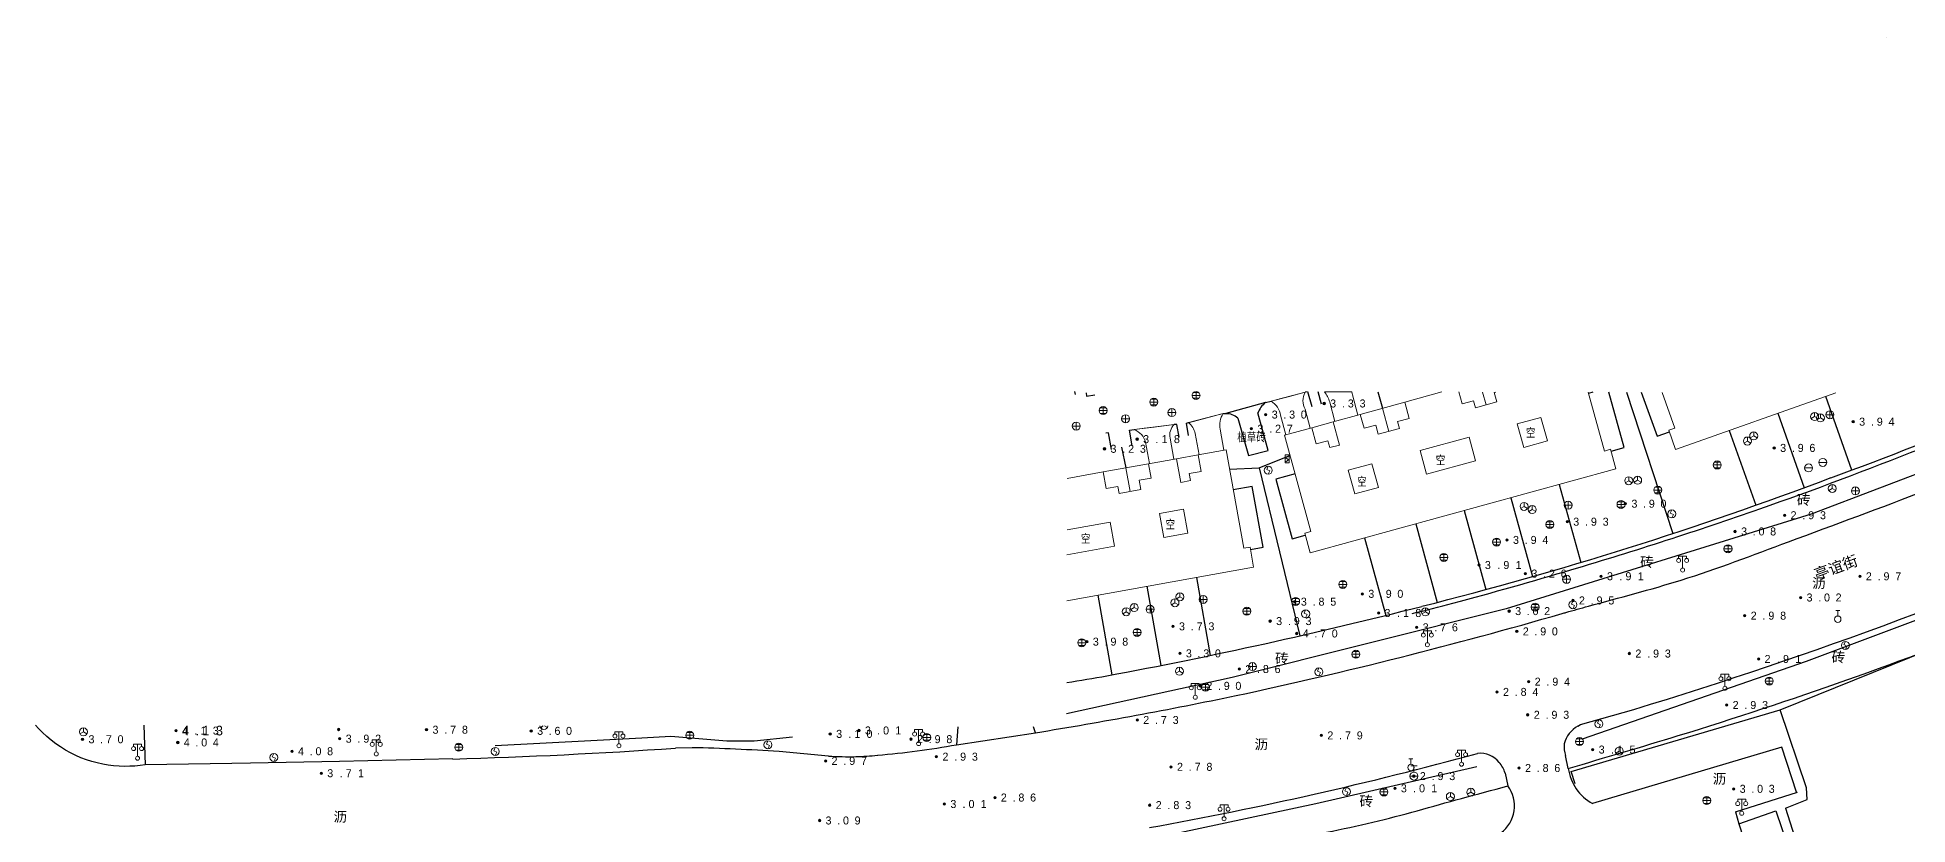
# Model space of a CAD drawing. Header units: metres. Extents: x 342272 to 345188, y 671156 to 672490.
# Drawn here: x 343218.1 to 343451.8, y 671956.2 to 672054.6 of the extents above; entities that cross this region are included whole.
import ezdxf

# ---------------------------------------------------------------- set-up
doc = ezdxf.new("R2010")
doc.units = ezdxf.units.M
doc.header["$LTSCALE"] = 0.5
doc.header["$MEASUREMENT"] = 0
for name, color, linetype in [('00-地形', 251, 'Continuous'), ('00-文字', 251, 'Continuous'), ('00-示范段现状地形', 251, 'Continuous')]:
    doc.layers.add(name, color=color, linetype=linetype)
doc.layers.add('00-现状标高', color=2, linetype='Continuous', lineweight=0, plot=False)
for name, color, linetype, lineweight in [('公共设施纪念物', 8, 'Continuous', 0), ('普通房屋', 8, 'Continuous', 0), ('通讯及其他管线设施', 252, 'Continuous', 0)]:
    doc.layers.add(name, color=color, linetype=linetype, lineweight=lineweight)
doc.styles.add('MtXpl_', font='simhei.ttf')
doc.styles.add('中等线体3.5', font='simhei.ttf', dxfattribs={"height": 2.75})
doc.styles.add('正等线体2.0', font='MCS_Chinese1.shx', dxfattribs={"height": 2, "bigfont": 'MCS_Chinese1big.shx'})
doc.styles.add('正等线体2.4', font='MCS_Chinese1.shx', dxfattribs={"height": 2.4, "bigfont": 'MCS_Chinese1big.shx'})
doc.styles.add('细等线体2.5', font='MCS_Chinese1.shx', dxfattribs={"height": 2.5, "bigfont": 'MCS_Chinese1big.shx'})

# ---------------------------------------------------------------- blocks, each defined once
blk = doc.blocks.new('155210')
at = {"layer": '公共设施纪念物', "linetype": 'Continuous', "lineweight": 0}
for p, q in [((-1, 2.9), (-1, 3.5)), ((-1, 3.5), (1, 3.5)), ((0, 0.5), (0, 3.5)), ((1, 3.5), (1, 2.9))]:
    blk.add_line(p, q, dxfattribs=at)
for centre in [(-1, 2.4), (0, 0), (1, 2.4)]:
    blk.add_circle(centre, 0.5, dxfattribs=at)
blk = doc.blocks.new('174201')
at = {"layer": '通讯及其他管线设施', "linetype": 'Continuous', "lineweight": 0}
for p, q in [((-1, 0), (1, 0)), ((-0.7, 0.7), (0.7, 0.7)), ((0, -1), (0, 1)), ((-0.7, -0.7), (0.7, -0.7))]:
    blk.add_line(p, q, dxfattribs=at)
blk.add_circle((0, 0), 1, dxfattribs=at)
blk = doc.blocks.new('174200')
at = {"layer": '通讯及其他管线设施', "lineweight": 0}
for p, q in [((-1, 0), (1, 0)), ((0, 1), (0, -1))]:
    blk.add_line(p, q, dxfattribs=at)
blk.add_circle((0, 0), 1, dxfattribs=at)
blk = doc.blocks.new('174100')
at = {"layer": '通讯及其他管线设施', "lineweight": 0}
blk.add_line((-1, 0), (1, 0), dxfattribs=at)
blk.add_circle((0, 0), 1, dxfattribs=at)
blk = doc.blocks.new('174601')
at = {"layer": '通讯及其他管线设施', "lineweight": 0}
for q in [(-0.87, -0.5), (0, 1), (0.87, -0.5)]:
    blk.add_line((0, 0), q, dxfattribs=at)
blk.add_circle((0, 0), 1, dxfattribs=at)
blk = doc.blocks.new('155210_1')
at = {"layer": '公共设施纪念物', "lineweight": 0}
for p, q in [((-1, 2.9), (-1, 3.5)), ((-1, 3.5), (1, 3.5)), ((0, 0.5), (0, 3.5)), ((1, 3.5), (1, 2.9))]:
    blk.add_line(p, q, dxfattribs=at)
for centre in [(-1, 2.4), (0, 0), (1, 2.4)]:
    blk.add_circle(centre, 0.5, dxfattribs=at)
blk = doc.blocks.new('174700')
at = {"layer": '通讯及其他管线设施', "linetype": 'Continuous', "lineweight": 0}
for p, q in [((0, 1), (-0.38, 0.18)), ((-0.38, 0.18), (0.38, -0.18)), ((0, -1), (0.38, -0.18))]:
    blk.add_line(p, q, dxfattribs=at)
blk.add_circle((0, 0), 1, dxfattribs=at)
blk = doc.blocks.new('175200')
at = {"layer": '通讯及其他管线设施', "lineweight": 0}
for p, q in [((-1, 0), (1, 0)), ((-0.8, 2.6), (0.8, 2.6)), ((0, 1), (0, 2.6))]:
    blk.add_line(p, q, dxfattribs=at)
blk.add_circle((0, 0), 1, dxfattribs=at)
blk = doc.blocks.new('175300')
at = {"layer": '通讯及其他管线设施', "lineweight": 0}
for p, q in [((-0.5, 2.2), (0.5, 2.2)), ((0, 0.8), (0, 2.2))]:
    blk.add_line(p, q, dxfattribs=at)
blk.add_circle((0, 0), 0.8, dxfattribs=at)
blk = doc.blocks.new('213400_1')
at = {"layer": '00-现状标高', "linetype": 'Continuous', "lineweight": 0}
h = blk.add_hatch(color=256, dxfattribs=at)
edge = h.paths.add_edge_path()
edge.add_arc((0, 0), 0.3, 0, 360)
blk.add_circle((0, 0), 0.3, dxfattribs=at)

msp = doc.modelspace()

# ---------------------------------------------------------------- linework, layer by layer
at = {"layer": '00-地形', "lineweight": -3}
for p, q in [((343449.21, 672054.64), (343449.18, 672054.62)), ((343347.79, 672009.98), (343347.74, 672010.36)), ((343349.14, 672010.19), (343349.17, 672009.74)), ((343349.17, 672009.74), (343350.22, 672009.91)), ((343371.54, 672008.96), (343366.6, 672007.57)), ((343371.54, 672008.96), (343372.24, 672009.13)), ((343376.74, 672010.31), (343376.5, 672010.24)), ((343377.37, 672008.43), (343376.83, 672010.31)), ((343378.56, 672008.76), (343378.15, 672010.31)), ((343385.59, 672010.3), (343386.18, 672008.24)), ((343412.44, 672010.25), (343411.92, 672010.11)), ((343416.38, 672003.32), (343414.47, 672010.24)), ((343416.67, 672010.24), (343422.46, 671992.57)), ((343418.5, 672010.24), (343420.49, 672004.74)), ((343441.54, 672009.74), (343444.8, 672000.54)), ((343361.66, 672006.38), (343361.94, 672006.45)), ((343361.92, 672004.85), (343361.66, 672006.38)), ((343366.28, 672007.57), (343366.6, 672007.57)), ((343368.08, 672007), (343369.42, 672002.32)), ((343371.88, 672002.98), (343370.61, 672007.66)), ((343435.57, 672007.63), (343438.87, 671998.31)), ((343351.92, 672005.16), (343351.58, 672005.13)), ((343352.29, 672003.08), (343351.92, 672005.16)), ((343354.55, 672005.51), (343355.14, 672005.58)), ((343354.9, 672003.55), (343354.55, 672005.51)), ((343360.48, 672006.23), (343360.14, 672006.2)), ((343360.76, 672004.64), (343360.48, 672006.23)), ((343420.49, 672004.74), (343422.02, 672005.28)), ((343429.51, 672005.48), (343432.82, 671996.11)), ((343464.92, 672004.6), (343439.74, 671994.98)), ((343353.57, 672003.38), (343354.1, 672000.79)), ((343369.42, 672002.32), (343371.88, 672002.98)), ((343370.77, 672000.81), (343374.61, 672002.34)), ((343414.74, 672002.87), (343416.38, 672003.32)), ((343367.05, 672000.61), (343370.77, 672000.81)), ((343370.77, 672000.81), (343375.83, 671979.78)), ((343375.24, 672000.03), (343372.84, 671999.37)), ((343372.84, 671999.37), (343374.88, 671991.92)), ((343369.87, 671998.47), (343367.51, 671998.05)), ((343371.24, 671990.87), (343369.87, 671998.47)), ((343402.2, 671997.05), (343404.9, 671987.19)), ((343408.27, 671998.72), (343410.95, 671988.96)), ((343396.37, 671995.45), (343399.09, 671985.57)), ((343439.74, 671994.98), (343401.61, 671983.15)), ((343374.88, 671991.92), (343376.52, 671992.37)), ((343390.32, 671993.78), (343393.02, 671983.96)), ((343369.67, 671990.59), (343371.24, 671990.87)), ((343383.94, 671992.03), (343386.6, 671982.34)), ((343356.73, 671985.98), (343358.47, 671976.07)), ((343362.93, 671987.09), (343364.65, 671977.33)), ((343350.59, 671984.88), (343352.34, 671974.89)), ((343401.61, 671983.15), (343367.37, 671974.55)), ((343367.37, 671974.55), (343346.7, 671970.03)), ((343410.92, 671968.68), (343417.58, 671970.58)), ((343218.21, 671968.2), (343217.84, 671968.62)), ((343218.71, 671967.69), (343218.21, 671968.2)), ((343219.24, 671967.2), (343218.71, 671967.69)), ((343219.79, 671966.73), (343219.24, 671967.2)), ((343220.36, 671966.29), (343219.79, 671966.73)), ((343231.38, 671968.6), (343231.55, 671963.66)), ((343275.27, 671966.06), (343293.6, 671967.02)), ((343293.6, 671967.02), (343297.22, 671967.24)), ((343297.22, 671967.24), (343304.25, 671966.64)), ((343304.25, 671966.64), (343307.63, 671966.64)), ((343307.63, 671966.64), (343312.42, 671967.14)), ((343333.08, 671968.42), (343332.92, 671966.16)), ((343332.92, 671966.16), (343342.79, 671967.66)), ((343342.79, 671967.66), (343342.55, 671968.4)), ((343220.96, 671965.88), (343220.36, 671966.29)), ((343221.58, 671965.49), (343220.96, 671965.88)), ((343222.21, 671965.14), (343221.58, 671965.49)), ((343222.86, 671964.82), (343222.21, 671965.14)), ((343223.52, 671964.54), (343222.86, 671964.82)), ((343224.19, 671964.28), (343223.52, 671964.54)), ((343224.86, 671964.06), (343224.19, 671964.28)), ((343270, 671964.38), (343255.81, 671964.05)), ((343299.91, 671965.79), (343297.8, 671965.74)), ((343316.94, 671964.74), (343310.77, 671965.3)), ((343225.55, 671963.88), (343224.86, 671964.06)), ((343226.23, 671963.73), (343225.55, 671963.88)), ((343226.92, 671963.61), (343226.23, 671963.73)), ((343227.6, 671963.53), (343226.92, 671963.61)), ((343228.28, 671963.47), (343227.6, 671963.53)), ((343228.95, 671963.45), (343228.28, 671963.47)), ((343229.61, 671963.46), (343228.95, 671963.45)), ((343230.26, 671963.5), (343229.61, 671963.46)), ((343230.9, 671963.57), (343230.26, 671963.5)), ((343231.53, 671963.66), (343230.9, 671963.57)), ((343242.38, 671963.83), (343231.53, 671963.66)), ((343244.71, 671963.87), (343242.37, 671963.83)), ((343255.81, 671964.05), (343244.71, 671963.87))]:
    msp.add_line(p, q, dxfattribs=at)
for centre, radius, start, end in [((343373.22, 672006.76), 2.76, 127.3774, 161.1489), ((343366.67, 672005.55), 2.02, 45.9038, 91.9442), ((343261.13, 672492.95), 525.58, 290.1547, 292.6066), ((343275.79, 672439.1), 469.99, 284.2009, 290.7397), ((343256.54, 672501.34), 554.65, 286.8792, 294.1191), ((343238.6, 672580.74), 616.43, 280.57437, 284.32198), ((343243.18, 672553.39), 594.31, 282.11219, 286.16355), ((343160.42, 673107.22), 1148.49, 279.33497, 279.58846), ((343254.2, 672515.29), 554.75, 279.1896, 281.8254), ((343248.8, 672683.28), 719.22, 271.68916, 273.90673), ((343293.52, 671702.53), 263.34, 86.2459, 88.6107), ((343313.95, 672071.53), 107.07, 274.8928, 280.2067), ((343272.59, 672424.36), 476.11, 280.2176, 285.279)]:
    msp.add_arc(centre, radius, start, end, dxfattribs=at)
for points in [[(343389.87, 671982.56), (343394.97, 671983.88), (343409.83, 671988.07), (343433.34, 671995.67), (343453.41, 672003.19), (343465.51, 672008.14), (343482.32, 672015.55), (343494.01, 672021.18), (343506.51, 672027.5)], [(343408.62, 671982.57), (343409.1, 671982.71), (343411.9, 671983.49), (343423.49, 671986.76), (343436.93, 671991.54), (343454.2, 671998.02), (343467.58, 672003.4), (343482.64, 672010.16), (343493.43, 672015.37), (343501.46, 672019.19), (343505.06, 672021.13), (343506.82, 672022.08)], [(343316.94, 671964.74), (343320.34, 671964.67), (343323.08, 671964.85)]]:
    msp.add_spline(points, degree=3, dxfattribs=at)
at = {"layer": '00-示范段现状地形', "lineweight": -3}
for p, q in [((343435.85, 671970.52), (343490.6, 671992.69)), ((343439.15, 671976.63), (343471.68, 671988.82)), ((343411.15, 671966.9), (343439.15, 671976.63)), ((343409.75, 671962.81), (343435.85, 671970.52)), ((343439.16, 671960.78), (343435.85, 671970.52)), ((343410.58, 671968.49), (343410.92, 671968.68)), ((343409.39, 671963.2), (343409.05, 671964.8)), ((343436.07, 671965.86), (343412.42, 671958.79)), ((343437.93, 671960.21), (343436.07, 671965.86)), ((343377.85, 671958.81), (343397.96, 671963.43)), ((343401.49, 671962.62), (343401.84, 671961)), ((343410.26, 671961.26), (343409.75, 671962.81)), ((343430.3, 671957.75), (343438.05, 671960.24)), ((343439.24, 671959.31), (343439.16, 671960.78)), ((343357.74, 671954.5), (343377.85, 671958.81)), ((343412.42, 671958.79), (343412.42, 671958.79)), ((343430.3, 671957.75), (343430.7, 671956.27)), ((343430.7, 671956.27), (343435.31, 671957.89)), ((343435.31, 671957.89), (343438.42, 671948.84)), ((343436.53, 671958.22), (343439.24, 671959.31)), ((343436.53, 671958.22), (343439.29, 671949.63)), ((343430.7, 671956.27), (343433.65, 671947.23))]:
    msp.add_line(p, q, dxfattribs=at)
for centre, radius, start, end in [((343412.45, 671965.31), 3.7, 120.5126, 164.5814), ((343398.34, 671961.93), 3.16, 39.7575, 95.1881), ((343411.93, 671965.86), 3.07, 171.973, 200.2382), ((343397.59, 671961.38), 4.09, 17.6082, 38.9346), ((343415.36, 671964.06), 6.03, 188.1573, 240.7941), ((343398.52, 671958.5), 4.16, 305.9766, 37.0319)]:
    msp.add_arc(centre, radius, start, end, dxfattribs=at)
for points in [[(343409.39, 671963.2), (343423.12, 671967.3), (343465, 671982.15), (343490.7, 671993.14)], [(343355.73, 671950.87), (343366.03, 671952.65), (343367.22, 671952.89), (343373.36, 671954.1), (343384.98, 671956.47), (343396.04, 671959.45), (343401.84, 671961)]]:
    msp.add_spline(points, degree=3, dxfattribs=at)
at = {"layer": '公共设施纪念物', "lineweight": 0}
for p, q in [((343376.5, 672010.24), (343372.24, 672009.13)), ((343376.5, 672010.24), (343372.24, 672009.13)), ((343374.37, 672009.69), (343372.24, 672009.13)), ((343375.43, 672009.96), (343373.3, 672009.41)), ((343374.37, 672009.69), (343376.5, 672010.24)), ((343378.91, 672010.31), (343382.34, 672010.3)), ((343380.63, 672010.3), (343378.91, 672010.31)), ((343379.77, 672010.31), (343381.48, 672010.3)), ((343380.63, 672010.3), (343382.34, 672010.3)), ((343361.94, 672006.45), (343366.28, 672007.57)), ((343361.94, 672006.44), (343366.28, 672007.57)), ((343364.11, 672007.01), (343361.94, 672006.45)), ((343363.03, 672006.73), (343365.19, 672007.29)), ((343364.11, 672007.01), (343366.28, 672007.57)), ((343355.14, 672005.58), (343360.14, 672006.2)), ((343355.14, 672005.58), (343360.14, 672006.2)), ((343357.64, 672005.89), (343355.14, 672005.58)), ((343356.39, 672005.74), (343358.89, 672006.05)), ((343357.64, 672005.89), (343360.14, 672006.2))]:
    msp.add_line(p, q, dxfattribs=at)
at = {"layer": '公共设施纪念物', "lineweight": 0, "flags": 128}
for points in [[(343372.24, 672009.13, -0.219032), (343373.44, 672007.37), (343374.11, 672004.93)], [(343376.5, 672010.24, 0.249451), (343376.5, 672008.12), (343377.15, 672005.76)], [(343378.91, 672010.31, -0.094211), (343379.57, 672009.02), (343380.23, 672006.61)], [(343382.34, 672010.3, 0.042288), (343382.42, 672009.92), (343383.11, 672007.4)], [(343361.94, 672006.45, -0.17206), (343362.76, 672005.09), (343363.24, 672002.43)], [(343366.28, 672007.57, 0.213583), (343365.89, 672005.64), (343366.36, 672002.99)], [(343355.14, 672005.58, -0.225757), (343356.57, 672004), (343357.05, 672001.32)], [(343360.14, 672006.2, 0.256967), (343359.62, 672004.51), (343360.09, 672001.86)]]:
    msp.add_lwpolyline(points, format="xyb", dxfattribs=at)
at = {"layer": '普通房屋', "lineweight": 0, "flags": 128}
for points in [[(343380.78, 672003.65), (343379.57, 672003.32), (343379.33, 672004.18), (343377.88, 672003.79), (343377.32, 672005.81), (343373.91, 672004.87), (343377.22, 671992.82), (343376.45, 671992.61), (343377.12, 671990.16), (343415.35, 672000.66), (343414.67, 672003.11), (343413.9, 672002.9), (343411.88, 672010.25)], [(343393.59, 672010.28), (343388.95, 672009.01), (343389.51, 672006.98), (343388.06, 672006.58), (343388.3, 672005.72), (343385.64, 672004.99), (343385.32, 672006.14), (343383.88, 672005.74), (343383.4, 672007.48), (343379.99, 672006.54), (343380.78, 672003.65)], [(343383.4, 672007.48), (343388.95, 672009.01)], [(343400.34, 672010.27), (343400.13, 672010.21), (343400.45, 672009.05), (343397.79, 672008.32), (343397.55, 672009.19), (343396.11, 672008.79), (343395.7, 672010.28)], [(343398.69, 672010.27), (343399.12, 672008.69)], [(343421.11, 672010.23), (343422.69, 672005.76), (343421.94, 672005.5), (343422.79, 672003.1), (343442.81, 672010.19)], [(343377.32, 672005.81), (343379.99, 672006.54)], [(343386.18, 672008.24), (343386.97, 672005.35)], [(343403.01, 672006.3), (343403.83, 672003.34), (343406.78, 672004.16), (343405.97, 672007.11), (343403.01, 672006.3)], [(343390.86, 672002.96), (343391.68, 672000.01), (343397.81, 672001.69), (343397, 672004.64), (343390.86, 672002.96)], [(343346.73, 671984.18), (343370.06, 671988.37), (343369.62, 671990.87), (343368.83, 671990.73), (343366.62, 672003.04), (343363.13, 672002.41), (343363.5, 672000.34), (343362.03, 672000.08), (343362.19, 671999.19), (343360.95, 671998.97), (343360.42, 672001.92), (343356.93, 672001.3), (343357.25, 671999.52), (343355.77, 671999.26), (343355.99, 671998.08), (343353.27, 671997.59), (343353.11, 671998.48), (343351.63, 671998.21), (343351.26, 672000.28), (343346.76, 671999.47)], [(343360.42, 672001.92), (343363.13, 672002.41)], [(343351.26, 672000.28), (343356.93, 672001.3)], [(343354.1, 672000.79), (343354.63, 671997.83)], [(343381.9, 672000.49), (343382.71, 671997.54), (343385.66, 671998.35), (343384.85, 672001.3), (343381.9, 672000.49)], [(343358.29, 671995.1), (343358.83, 671992.09), (343361.84, 671992.63), (343361.3, 671995.64), (343358.29, 671995.1)], [(343346.74, 671989.91), (343352.69, 671990.98), (343352.15, 671994), (343346.75, 671993.02)]]:
    msp.add_lwpolyline(points, dxfattribs=at)
at = {"layer": '通讯及其他管线设施', "lineweight": 0}
for p, q in [((343362.37, 672009.85), (343363.37, 672009.85)), ((343362.52, 672010.2), (343363.22, 672010.2)), ((343362.52, 672009.5), (343363.22, 672009.5)), ((343362.87, 672009.35), (343362.87, 672010.34)), ((343374, 672001.41), (343374, 672002.41)), ((343374, 672002.41), (343374.5, 672002.41)), ((343374.43, 672002.29), (343374.08, 672002.04)), ((343374.08, 672002.04), (343374.43, 672001.79)), ((343374.43, 672001.79), (343374.08, 672001.54)), ((343374.5, 672002.41), (343374.5, 672001.41)), ((343374.5, 672001.41), (343374, 672001.41)), ((343281.29, 671968.51), (343280.94, 671968.31)), ((343281.46, 671968.51), (343281.81, 671968.31))]:
    msp.add_line(p, q, dxfattribs=at)
for centre, start, end in [((343362.87, 672009.85), 102.2175, 77.5752), ((343281.38, 671968.56), 185.3113, 354.4815)]:
    msp.add_arc(centre, 0.5, start, end, dxfattribs=at)

# ---------------------------------------------------------------- block references
at = {"layer": '00-现状标高', "lineweight": 0, "xscale": 0.5, "yscale": 0.5, "zscale": 0.5}
for p in [(343378.88, 672008.84), (343371.58, 672007.45), (343444.99, 672006.56), (343355.51, 672004.38), (343369.79, 672005.69), (343351.43, 672003.17), (343435.12, 672003.28), (343416.53, 671996.3), (343436.42, 671994.86), (343409.26, 671994.05), (343430.24, 671992.83), (343401.73, 671991.77), (343398.22, 671988.63), (343404.03, 671987.56), (343413.48, 671987.23), (343445.83, 671987.22), (343375.22, 671984.05), (343383.65, 671985.03), (343402, 671982.87), (343409.97, 671984.2), (343438.42, 671984.57), (343359.99, 671980.96), (343372.13, 671981.62), (343385.68, 671982.63), (343390.44, 671980.84), (343431.44, 671982.3), (343349.22, 671979.05), (343375.45, 671980.07), (343402.96, 671980.33), (343360.85, 671977.58), (343417.03, 671977.57), (343433.17, 671976.88), (343363.41, 671973.52), (343368.28, 671975.62), (343404.44, 671974.04), (343400.48, 671972.76), (343429.18, 671971.13), (343355.52, 671969.25), (343404.33, 671969.9), (343223.71, 671966.84), (343235.4, 671967.92), (343235.62, 671966.44), (343255.71, 671968.07), (343255.85, 671966.92), (343266.7, 671968.04), (343279.78, 671967.89), (343317.15, 671967.51), (343320.74, 671967.94), (343327.24, 671966.86), (343378.53, 671967.32), (343249.9, 671965.34), (343316.57, 671964.13), (343330.43, 671964.66), (343412.44, 671965.55), (343253.55, 671962.59), (343359.74, 671963.39), (343390.09, 671962.23), (343403.24, 671963.24), (343337.73, 671959.55), (343387.72, 671960.7), (343430.06, 671960.64), (343331.42, 671958.74), (343357.08, 671958.6), (343315.82, 671956.68)]:
    msp.add_blockref('213400_1', p, dxfattribs=at)
at = {"layer": '公共设施纪念物', "lineweight": 0, "xscale": 0.5, "yscale": 0.5, "zscale": 0.5}
for name, p in [('155210_1', (343423.68, 671988.01)), ('155210_1', (343391.78, 671978.67)), ('155210_1', (343362.78, 671972.09)), ('155210_1', (343428.96, 671973.22)), ('155210_1', (343260.42, 671965.01)), ('155210_1', (343290.75, 671966.04)), ('155210_1', (343328.2, 671966.3)), ('155210', (343230.59, 671964.47)), ('155210_1', (343396.05, 671963.72)), ('155210_1', (343366.37, 671956.9)), ('155210_1', (343431.06, 671957.59))]:
    msp.add_blockref(name, p, dxfattribs=at)
at = {"layer": '通讯及其他管线设施', "lineweight": 0, "xscale": 0.5, "yscale": 0.5, "zscale": 0.5}
for name, p in [('174201', (343357.59, 672009.02)), ('174200', (343347.89, 672006.02)), ('174201', (343351.26, 672007.96)), ('174200', (343354.07, 672006.93)), ('174200', (343359.85, 672007.7)), ('174601', (343440.18, 672007.2)), ('174601', (343440.9, 672007.04)), ('174200', (343442.09, 672007.44)), ('174601', (343431.78, 672004.15)), ('174601', (343432.56, 672004.79)), ('174201', (343428, 672001.15)), ('174100', (343441.2, 672001.48)), ('174700', (343371.89, 672000.49)), ('174601', (343416.94, 671999.18)), ('174601', (343418.06, 671999.24)), ('174100', (343439.42, 672000.78)), ('174201', (343420.58, 671998.02)), ('174601', (343442.38, 671998.21)), ('174200', (343445.27, 671997.91)), ('174601', (343403.86, 671995.97)), ('174601', (343404.88, 671995.57)), ('174200', (343409.37, 671996.12)), ('174201', (343415.98, 671996.21)), ('174700', (343422.33, 671995.04)), ('174201', (343407.09, 671993.71)), ('174201', (343393.84, 671989.59)), ('174201', (343400.43, 671991.51)), ('174201', (343429.35, 671990.67)), ('174201', (343381.21, 671986.21)), ('174200', (343409.18, 671986.85)), ('174601', (343354.14, 671982.8)), ('174601', (343355.14, 671983.31)), ('174200', (343357.12, 671983.11)), ('174601', (343360.24, 671983.92)), ('174601', (343360.85, 671984.66)), ('174200', (343363.76, 671984.33)), ('174201', (343369.22, 671982.86)), ('174201', (343375.32, 671984.09)), ('174700', (343376.57, 671982.53)), ('174601', (343391.53, 671982.78)), ('174201', (343405.24, 671983.37)), ('174700', (343409.97, 671983.67)), ('175300', (343443.07, 671981.86)), ('174201', (343355.5, 671980.21)), ('174201', (343348.58, 671978.92)), ('174700', (343444.02, 671978.59)), ('174200', (343369.92, 671975.93)), ('174201', (343382.85, 671977.48)), ('174601', (343360.8, 671975.35)), ('174201', (343364.05, 671973.36)), ('174700', (343378.22, 671975.27)), ('174201', (343434.51, 671974.12)), ('174700', (343413.22, 671968.76)), ('174601', (343223.83, 671967.77)), ('174201', (343299.6, 671967.35)), ('174700', (343309.37, 671966.15)), ('174201', (343329.21, 671967.07)), ('174201', (343410.79, 671966.55)), ('174700', (343247.62, 671964.57)), ('174201', (343270.73, 671965.84)), ('174700', (343275.29, 671965.32)), ('175300', (343389.73, 671963.31)), ('174601', (343415.76, 671965.36)), ('175200', (343390.1, 671962.23)), ('174700', (343381.66, 671960.3)), ('174201', (343386.35, 671960.25)), ('174601', (343394.65, 671959.68)), ('174601', (343397.21, 671960.22)), ('174201', (343426.69, 671959.18))]:
    msp.add_blockref(name, p, dxfattribs=at)

# ---------------------------------------------------------------- texts
at = {"layer": '00-地形', "lineweight": -3}
for s, style, p in [('空', '细等线体2.5', (343404.09, 672004.53)), ('空', '细等线体2.5', (343392.83, 672001.1)), ('空', '细等线体2.5', (343383, 671998.42)), ('砖', 'MtXpl_', (343437.96, 671996.17)), ('空', '细等线体2.5', (343348.49, 671991.28)), ('空', '细等线体2.5', (343359.07, 671993.06)), ('砖', 'MtXpl_', (343418.37, 671988.4)), ('沥', 'MtXpl_', (343255.08, 671956.53))]:
    msp.add_text(s, height=1.25, dxfattribs=dict(at, style=style)).set_placement(p)
at = {"layer": '00-地形', "lineweight": -3, "style": '中等线体3.5'}
msp.add_text('亭谊街', height=1.375, rotation=20.04, dxfattribs=at).set_placement((343440.43, 671986.73))
at = {"layer": '00-文字', "lineweight": -3}
for s, style, p in [('植草砖', '细等线体2.5', (343368.03, 672003.98)), ('沥', 'MtXpl_', (343439.87, 671985.76)), ('砖', 'MtXpl_', (343372.75, 671976.33)), ('砖', 'MtXpl_', (343442.29, 671976.49)), ('沥', 'MtXpl_', (343370.18, 671965.59)), ('沥', 'MtXpl_', (343427.43, 671961.28)), ('砖', 'MtXpl_', (343383.29, 671958.48))]:
    msp.add_text(s, height=1.25, dxfattribs=dict(at, style=style)).set_placement(p)
at = {"layer": '00-现状标高', "lineweight": 0, "attachment_point": 4, "line_spacing_factor": 0.722892}
for s, insert, char_height, style in [('\\T1.979;3.33', (343379.63, 672008.84), 1, '正等线体2.0'), ('\\T1.952;3.30', (343372.33, 672007.45), 1, '正等线体2.0'), ('\\T1.979;3.94', (343445.74, 672006.56), 1, '正等线体2.0'), ('\\T2.069;3.18', (343356.26, 672004.38), 1, '正等线体2.0'), ('\\T1.979;3.27', (343370.54, 672005.68), 1, '正等线体2.0'), ('\\T1.979;3.23', (343352.18, 672003.17), 1, '正等线体2.0'), ('\\T1.966;3.96', (343435.87, 672003.28), 1, '正等线体2.0'), ('\\T1.952;3.90', (343417.28, 671996.3), 1, '正等线体2.0'), ('\\T1.979;2.93', (343437.17, 671994.86), 1, '正等线体2.0'), ('\\T1.979;3.94', (343402.48, 671991.77), 1, '正等线体2.0'), ('\\T1.979;3.93', (343410.01, 671994.05), 1, '正等线体2.0'), ('\\T1.952;3.08', (343430.99, 671992.83), 1, '正等线体2.0'), ('\\T2.069;3.91', (343398.97, 671988.63), 1, '正等线体2.0'), ('\\T1.966;3.26', (343404.78, 671987.56), 1, '正等线体2.0'), ('\\T2.069;3.91', (343414.23, 671987.23), 1, '正等线体2.0'), ('\\T1.979;2.97', (343446.58, 671987.22), 1, '正等线体2.0'), ('\\T1.952;3.90', (343384.4, 671985.03), 1, '正等线体2.0'), ('\\T1.979;3.85', (343375.97, 671984.05), 1, '正等线体2.0'), ('\\T2.069;3.18', (343386.43, 671982.63), 1, '正等线体2.0'), ('\\T1.952;3.02', (343402.75, 671982.87), 1, '正等线体2.0'), ('\\T1.979;2.95', (343410.72, 671984.2), 1, '正等线体2.0'), ('\\T1.952;3.02', (343439.17, 671984.57), 1, '正等线体2.0'), ('\\T1.979;3.73', (343360.74, 671980.96), 1, '正等线体2.0'), ('\\T1.979;3.93', (343372.88, 671981.62), 1, '正等线体2.0'), ('\\T1.966;3.76', (343391.19, 671980.84), 1, '正等线体2.0'), ('\\T1.952;2.90', (343403.71, 671980.33), 1, '正等线体2.0'), ('\\T1.979;2.98', (343432.19, 671982.3), 1, '正等线体2.0'), ('\\T1.979;3.98', (343349.97, 671979.05), 1, '正等线体2.0'), ('\\T1.952;4.70', (343376.2, 671980.07), 1, '正等线体2.0'), ('\\T1.952;3.30', (343361.6, 671977.58), 1, '正等线体2.0'), ('\\T1.966;2.86', (343369.03, 671975.62), 1, '正等线体2.0'), ('\\T1.979;2.93', (343417.78, 671977.56), 1, '正等线体2.0'), ('\\T2.069;2.91', (343433.92, 671976.88), 1, '正等线体2.0'), ('\\T1.952;2.90', (343364.16, 671973.52), 1, '正等线体2.0'), ('\\T1.979;2.94', (343405.19, 671974.04), 1, '正等线体2.0'), ('\\T1.979;2.84', (343401.23, 671972.76), 1, '正等线体2.0'), ('\\T1.979;2.93', (343429.93, 671971.12), 1, '正等线体2.0'), ('\\T1.979;2.73', (343356.27, 671969.25), 1, '正等线体2.0'), ('\\T1.979;2.93', (343405.08, 671969.9), 1, '正等线体2.0'), ('\\T1.952;3.70', (343224.46, 671966.84), 1, '正等线体2.0'), ('\\T1.891;4.13', (343236.15, 671967.92), 1.2, '正等线体2.4'), ('\\T2.069;4.13', (343236.15, 671967.92), 1, '正等线体2.0'), ('\\T1.952;4.04', (343236.37, 671966.44), 1, '正等线体2.0'), ('\\T1.979;3.92', (343256.6, 671966.91), 1, '正等线体2.0'), ('\\T1.979;3.78', (343267.45, 671968.03), 1, '正等线体2.0'), ('\\T1.940;3.60', (343280.53, 671967.89), 1, '正等线体2.0'), ('\\T2.037;3.10', (343317.9, 671967.51), 1, '正等线体2.0'), ('\\T2.037;3.01', (343321.49, 671967.94), 1, '正等线体2.0'), ('\\T1.979;2.98', (343327.99, 671966.85), 1, '正等线体2.0'), ('\\T1.979;2.79', (343379.28, 671967.32), 1, '正等线体2.0'), ('\\T1.952;4.08', (343250.65, 671965.34), 1, '正等线体2.0'), ('\\T1.979;2.97', (343317.32, 671964.13), 1, '正等线体2.0'), ('\\T1.979;2.93', (343331.18, 671964.66), 1, '正等线体2.0'), ('\\T2.069;3.15', (343413.19, 671965.55), 1, '正等线体2.0'), ('\\T2.069;3.71', (343254.3, 671962.59), 1, '正等线体2.0'), ('\\T1.979;2.78', (343360.49, 671963.39), 1, '正等线体2.0'), ('\\T1.979;2.93', (343390.84, 671962.23), 1, '正等线体2.0'), ('\\T1.966;2.86', (343403.99, 671963.24), 1, '正等线体2.0'), ('\\T1.966;2.86', (343338.48, 671959.55), 1, '正等线体2.0'), ('\\T2.037;3.01', (343388.47, 671960.7), 1, '正等线体2.0'), ('\\T1.952;3.03', (343430.81, 671960.64), 1, '正等线体2.0'), ('\\T2.037;3.01', (343332.17, 671958.74), 1, '正等线体2.0'), ('\\T1.979;2.83', (343357.83, 671958.6), 1, '正等线体2.0'), ('\\T1.952;3.09', (343316.57, 671956.68), 1, '正等线体2.0')]:
    msp.add_mtext(s, dxfattribs=dict(at, insert=insert, char_height=char_height, style=style))

doc.saveas('drawing.dxf')
